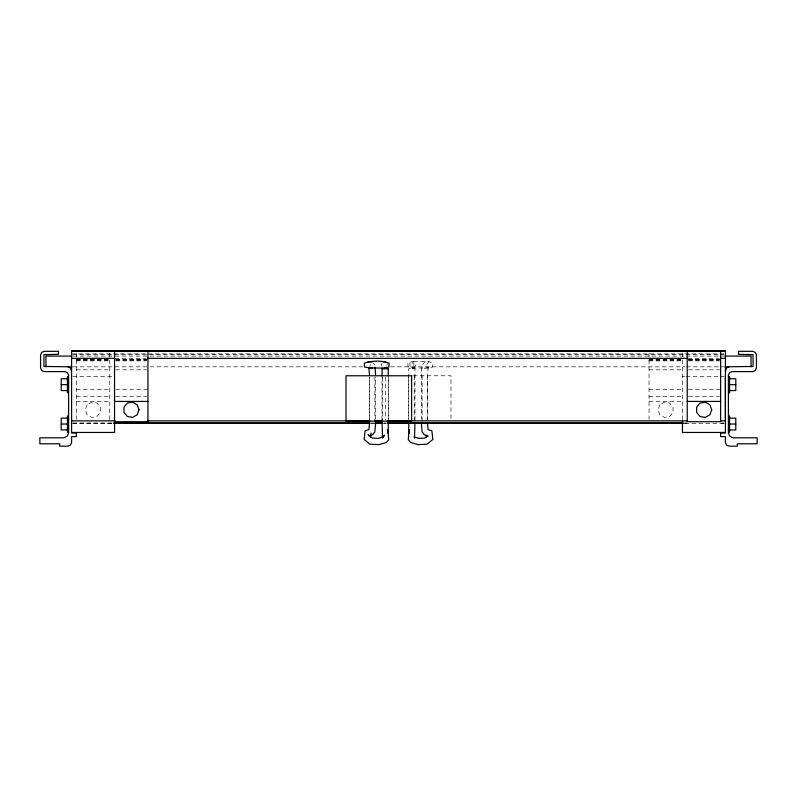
<?xml version="1.0" encoding="UTF-8"?>
<svg xmlns="http://www.w3.org/2000/svg" width="797" height="797" viewBox="0 0 797 797"><rect width="100%" height="100%" fill="white"/><g stroke="black" fill="none" stroke-linecap="round" stroke-linejoin="round"><path stroke-width="0.6" stroke-dasharray="3.98 2.99" d="M369.489 419.64L369.509 377.36M375.566 419.053L375.596 377.011M382.032 419.919L382.042 377.17M388.239 418.883L388.249 377.2M387.023 365.265L387.173 363.312M413.942 368.144L415.994 364.797L413.454 361.808L411.501 361.689L407.845 363.193L408.144 367.108L413.942 368.144L410.136 367.228L409.827 363.312L413.454 361.808M369.559 366.351L370.605 364.677M382.271 363.302L381.006 364.797L382.032 366.471M414.968 419.919L414.958 368.622L408.751 368.613L408.761 418.883M71.591 353.898L725.409 353.898M72.836 354.306L724.164 354.306M73.294 356.09L685.151 356.09M686.396 356.09L718.725 356.09M719.97 356.09L723.706 356.09M115.097 358.331L146.17 358.331M688.12 358.331L719.193 358.331M76.363 359.676L109.767 359.676M115.784 359.676L147.953 359.676M649.047 359.676L682.461 359.676M688.469 359.676L720.637 359.676M76.363 359.716L109.767 359.716M115.784 359.716L146.708 359.716M649.047 359.716L682.461 359.716M688.469 359.716L719.402 359.716M76.363 360.164L109.767 360.164M115.784 360.164L146.708 360.164M649.047 360.164L682.461 360.164M688.469 360.164L719.402 360.164M76.363 360.862L109.767 360.862M115.784 360.862L146.708 360.862M649.047 360.862L682.461 360.862M688.469 360.862L719.402 360.862M73.294 366.829L363.053 366.829M390.42 366.829L685.151 366.829M686.396 366.829L718.725 366.829M719.97 366.829L723.706 366.829M76.363 369.818L109.767 369.818M115.784 369.818L146.708 369.818M649.047 369.818L682.461 369.818M688.469 369.818L719.402 369.818M413.155 375.776L450.992 375.776L450.992 419.889M72.816 376.373L112.088 376.373M682.461 376.373L684.912 376.373M686.137 376.373L724.184 376.373M76.363 389.325L109.767 389.325M115.784 389.325L147.953 389.325M649.047 389.325L682.461 389.325M688.469 389.325L720.637 389.325M76.363 396.657L109.767 396.657M115.784 396.657L146.708 396.657M649.047 396.657L682.461 396.657M688.469 396.657L719.402 396.657M76.363 401.429L109.767 401.429M649.047 401.429L682.461 401.429M72.836 423.028L112.606 423.028M371.153 423.028L373.644 423.028M383.586 423.028L386.067 423.028M684.394 423.028L686.875 423.028M721.683 423.028L724.164 423.028M72.836 423.227L112.606 423.227M371.153 423.227L373.644 423.227M383.586 423.227L386.067 423.227M684.394 423.227L686.875 423.227M721.683 423.227L724.164 423.227M72.816 423.506L112.088 423.506M684.912 423.506L724.184 423.506M412.358 368.613L414.958 368.622M373.414 363.392L374.65 364.887M427.511 419.64L427.491 374.869L428.258 367.317L424.482 368.234L432.402 367.098L432.711 363.183L428.995 361.689L411.501 361.689L414.071 364.677L411.999 368.025L428.497 368.025L426.395 364.677L428.995 361.689L424.821 361.908L422.35 364.887L421.573 369.579L421.434 419.053M682.461 353.001L682.461 421.713M649.047 353.001L649.047 419.332M427.66 375.776L427.66 419.889M422.121 375.776L422.121 421.115M414.251 375.776L414.251 421.115M408.712 377.001L408.712 421.115M388.288 377.001L388.288 421.115M385.379 377.001L385.379 419.889M382.749 377.001L382.749 421.115M374.879 377.001L374.879 421.115M369.34 377.001L369.34 419.889M109.767 353.001L109.767 421.713M76.363 353.001L76.363 419.332M87.122 404.796L85.309 409.788L87.122 414.769L91.725 417.419L96.945 416.502L100.352 412.438L100.352 407.128L96.945 403.063L91.725 402.146L87.122 404.796M659.816 404.796L658.003 409.788L659.816 414.769L664.409 417.419L669.629 416.502L673.037 412.438L673.037 407.128L669.629 403.063L664.409 402.146L659.816 404.796"/><path stroke-width="1.2" d="M382.032 419.919L382.5 438.111L384.483 435.192L382.889 436.965L377.957 438.41L372.348 438.101L368.094 434.514L369.609 436.338M382.042 375.945L382.042 368.622L388.249 368.613L388.249 375.975M388.239 420.109L388.298 433.419L387.9 429.523L388.717 439.814L386.326 442.465L378.834 444.656L369.798 444.158L364.169 439.416L365.116 430.778L368.891 429.643L369.489 423.376M725.409 420.079L725.409 376.373M408.761 422.559L408.702 433.419L409.1 429.523L408.283 439.814L410.674 442.465L418.166 444.656L427.202 444.158L432.831 439.416L431.884 430.778L428.109 429.643L427.511 423.376M414.968 422.36L414.5 438.111M375.566 424.004L374.829 431.944L372.388 434.963L370.515 435.531M370.366 437.244L371.063 433.08M725.409 371.601L726.545 367.965L728.986 366.829M427.202 435.949L424.652 438.101L419.043 438.41L414.111 436.965M385.001 368.025L388.856 367.108L389.155 363.193C381.504 360.224 371.95 360.652 364.289 363.183L364.598 367.098L372.518 368.234L370.625 367.776M383.058 368.144L386.864 367.228M383.546 361.808L385.499 361.689M388.249 368.613L382.042 368.622M67.416 378.744L61.21 378.764L61.21 390.58L67.416 390.55M61.21 384.672L67.416 384.652M67.416 418.116L61.21 418.136L61.21 429.952L67.416 429.922M61.21 424.044L67.416 424.024M71.591 351.218L725.409 351.218M72.059 356.09L45.937 356.09L45.937 366.829M724.941 356.09L751.063 356.09L751.063 366.829M71.591 358.331L115.097 358.331M147.415 358.331L686.875 358.331M720.438 358.331L725.409 358.331M72.059 366.829L43.935 366.451L43.935 354.685L58.47 354.306L58.47 351.318L44.154 351.318L41.703 352.453L40.567 354.904L40.567 368.025L41.703 370.466L44.154 371.601L65.025 371.601L67.476 372.737L68.612 375.188L68.612 433.03L67.097 436.288L63.84 437.802L39.85 437.802L39.85 443.79L59.655 443.79L59.655 446.171L68.014 446.171L70.455 445.035L71.591 442.594L71.591 436.626L76.363 436.626L76.363 433.05L71.591 433.05L71.591 350.829L725.409 350.829L725.409 433.05L720.637 433.05L720.637 436.626L725.409 436.626L725.409 442.594L726.545 445.035L728.986 446.171L737.345 446.171L737.345 443.79L757.15 443.79L757.15 437.802L733.16 437.802L729.903 436.288L728.388 433.03L728.388 375.188L729.524 372.737L731.975 371.601L752.846 371.601L755.297 370.466L756.433 368.025L756.433 354.904L755.297 352.453L752.846 351.318L738.53 351.318L738.53 354.306L753.065 354.685L753.065 366.451L724.941 366.829M368.503 368.025L382.829 368.025M114.539 401.429L147.953 401.429M687.233 401.429L720.637 401.429M71.591 420.856L115.097 420.856M147.415 420.856L369.908 420.856M374.879 420.856L382.341 420.856M387.312 420.856L686.875 420.856M720.438 420.856L725.409 420.856M114.539 421.713L147.953 421.713L147.953 351.318M113.851 423.028L369.908 423.028M374.879 423.028L382.341 423.028M387.312 423.028L683.149 423.028M113.851 423.227L369.908 423.227M374.879 423.227L382.341 423.227M387.312 423.227L683.149 423.227M71.591 432.452L114.539 432.452L114.539 351.318M725.409 432.452L682.461 432.452L682.461 421.234M729.584 378.744L735.79 378.764L735.79 390.58L729.584 390.55M729.584 384.652L735.79 384.672M729.584 418.116L735.79 418.136L735.79 429.952L729.584 429.922M729.584 424.024L735.79 424.044M368.005 361.689L372.179 361.908M428.368 436.098L424.612 434.963L422.171 431.944L421.434 424.004M68.014 366.829L70.455 367.965L71.591 371.601M426.285 435.162L426.634 437.244M375.038 367.238L375.596 374.54M368.901 368.294L369.509 374.869M729.584 376.493L729.584 392.961M729.584 415.865L729.584 432.333M720.637 351.318L720.637 421.713L687.233 421.713L687.233 351.318M67.416 376.493L67.416 392.961M67.416 415.865L67.416 432.333M138.997 409.788L137.184 414.769L132.591 417.419L127.371 416.502L123.963 412.438L123.963 407.128L127.371 403.063L132.591 402.146L137.184 404.796L138.997 409.788M711.691 409.788L709.878 414.769L705.275 417.419L700.055 416.502L696.648 412.438L696.648 407.128L700.055 403.063L705.275 402.146L709.878 404.796L711.691 409.788M411.621 375.776L346.008 375.776L346.008 421.115L411.621 421.115L411.621 375.776"/></g></svg>
